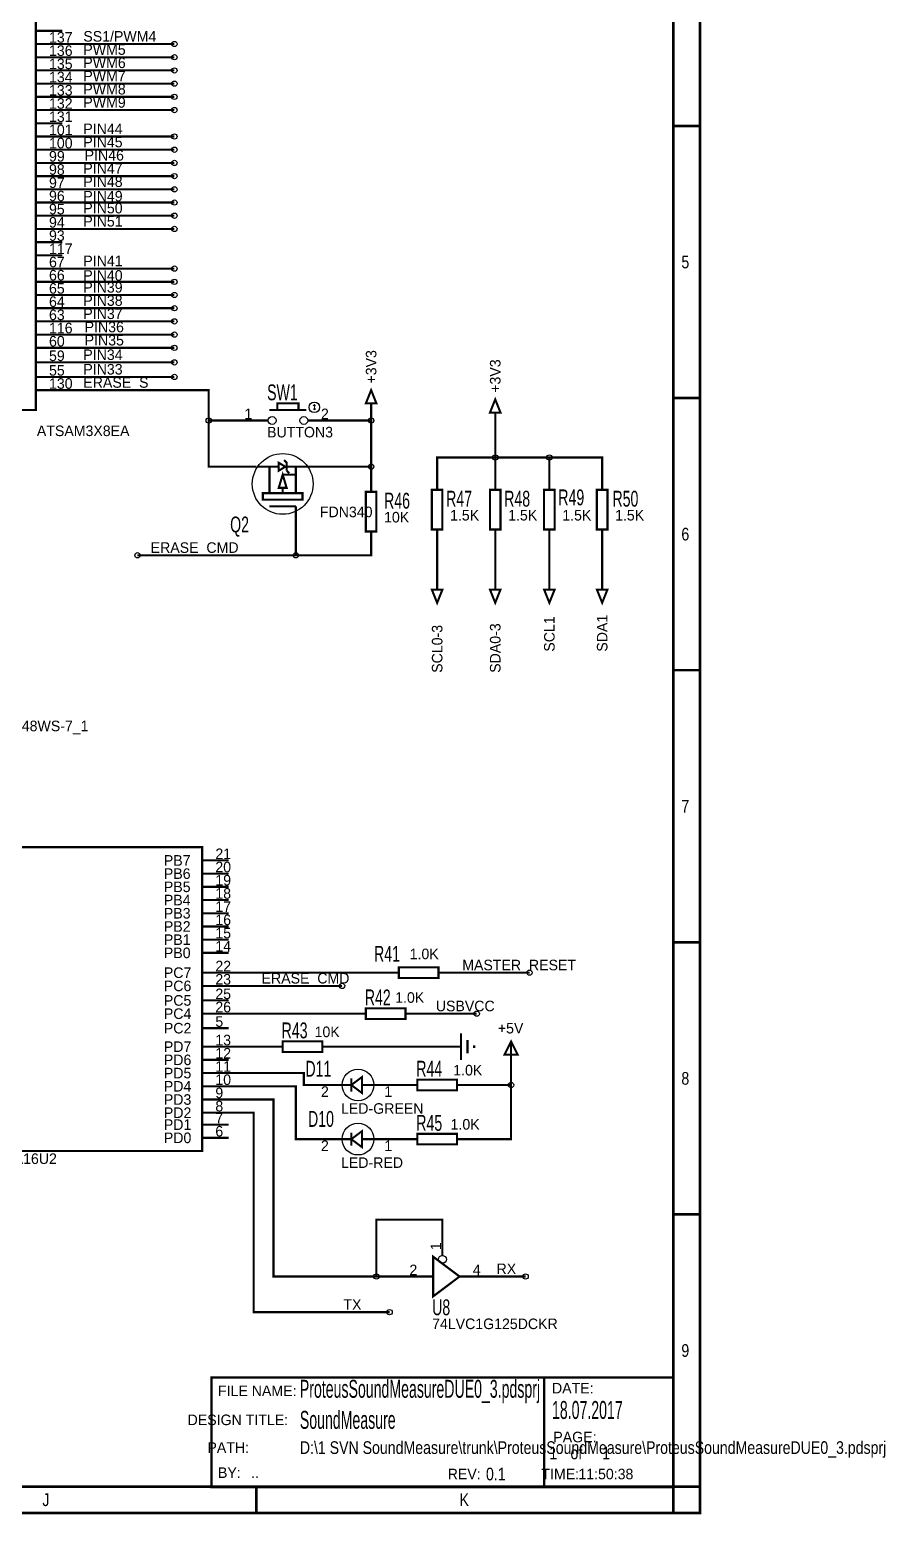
# Model space of a CAD drawing. Header units: inches. Extents: x -16 to 17.4, y -10.5 to 10.5.
# Drawn here: x 10.91 to 17.39, y -10.54 to 0.7 of the extents above; entities that cross this region are included whole.
import ezdxf

# ---------------------------------------------------------------- set-up
doc = ezdxf.new("R2010")
doc.units = ezdxf.units.IN
doc.layers.get('0').update_dxf_attribs({"linetype": 'CONTINUOUS'})

msp = doc.modelspace()

# ---------------------------------------------------------------- linework, layer by layer
for points, const_width in [([(-16.01, -10.53), (15.99, -10.53), (15.99, 10.47), (-16.01, 10.47), (-16.01, -10.53)], 0.02), ([(-15.81, -10.33), (15.79, -10.33), (15.79, 10.27), (-15.81, 10.27), (-15.81, -10.33)], 0.02), ([(6.5, -2.18), (10.96, -2.18), (10.96, 2.76), (6.5, 2.76), (6.5, -2.18)], 0.016), ([(11.16, 0.69), (10.96, 0.69)], 0.016), ([(11.16, 0.59), (10.96, 0.59)], 0.016), ([(11.16, 0.59), (12.01, 0.59)], 0.016), ([(11.16, 0.49), (10.96, 0.49)], 0.016), ([(11.16, 0.49), (12.01, 0.49)], 0.016), ([(11.16, 0.39), (10.96, 0.39)], 0.016), ([(11.16, 0.39), (12.01, 0.39)], 0.016), ([(11.16, 0.29), (10.96, 0.29)], 0.016), ([(11.16, 0.29), (12.01, 0.29)], 0.016), ([(11.16, 0.19), (10.96, 0.19)], 0.016), ([(11.16, 0.19), (12.01, 0.19)], 0.016), ([(11.16, 0.09), (10.96, 0.09)], 0.016), ([(11.16, 0.09), (12.01, 0.09)], 0.016), ([(11.16, -0.01), (10.96, -0.01)], 0.016), ([(11.16, -0.11), (10.96, -0.11)], 0.016), ([(11.16, -0.11), (12.01, -0.11)], 0.016), ([(15.79, -0.03), (15.99, -0.03)], 0.02), ([(11.16, -0.21), (10.96, -0.21)], 0.016), ([(11.16, -0.21), (12.01, -0.21)], 0.016), ([(11.16, -0.31), (10.96, -0.31)], 0.016), ([(11.16, -0.31), (12.01, -0.31)], 0.016), ([(11.16, -0.41), (10.96, -0.41)], 0.016), ([(11.16, -0.41), (12.01, -0.41)], 0.016), ([(11.16, -0.51), (10.96, -0.51)], 0.016), ([(11.16, -0.51), (12.01, -0.51)], 0.016), ([(11.16, -0.61), (10.96, -0.61)], 0.016), ([(11.16, -0.61), (12.01, -0.61)], 0.016), ([(11.16, -0.71), (10.96, -0.71)], 0.016), ([(11.16, -0.71), (12.01, -0.71)], 0.016), ([(11.16, -0.81), (10.96, -0.81)], 0.016), ([(11.16, -0.81), (12.01, -0.81)], 0.016), ([(11.16, -0.91), (10.96, -0.91)], 0.016), ([(11.16, -1.01), (10.96, -1.01)], 0.016), ([(11.16, -1.11), (10.96, -1.11)], 0.016), ([(11.16, -1.11), (12.01, -1.11)], 0.016), ([(11.16, -1.21), (10.96, -1.21)], 0.016), ([(11.16, -1.21), (12.01, -1.21)], 0.016), ([(11.16, -1.31), (10.96, -1.31)], 0.016), ([(11.16, -1.31), (12.01, -1.31)], 0.016), ([(11.16, -1.41), (10.96, -1.41)], 0.016), ([(11.16, -1.41), (12.01, -1.41)], 0.016), ([(11.16, -1.51), (10.96, -1.51)], 0.016), ([(11.16, -1.51), (12.01, -1.51)], 0.016), ([(11.16, -1.61), (10.96, -1.61)], 0.016), ([(11.16, -1.61), (12.01, -1.61)], 0.016), ([(11.16, -1.71), (10.96, -1.71)], 0.016), ([(11.16, -1.71), (12.01, -1.71)], 0.016), ([(11.16, -1.82), (10.96, -1.82)], 0.016), ([(11.16, -1.82), (12.01, -1.82)], 0.016), ([(11.16, -1.93), (10.96, -1.93)], 0.016), ([(11.16, -2.03), (10.96, -2.03)], 0.016), ([(11.16, -1.93), (12.01, -1.93)], 0.016), ([(11.16, -2.03), (12.27, -2.03), (12.27, -2.26)], 0.016), ([(13.46, -2.13), (13.54, -2.13), (13.5, -2.03), (13.46, -2.13)], 0.016), ([(12.79, -2.18), (12.95, -2.18), (12.95, -2.13), (12.79, -2.13), (12.79, -2.18)], 0.016), ([(13.06, -2.15), (13.07, -2.14), (13.08, -2.15)], 0.008), ([(13.5, -2.13), (13.5, -2.23)], 0.016), ([(14.4, -2.2), (14.48, -2.2), (14.44, -2.1), (14.4, -2.2)], 0.016), ([(15.79, -2.09), (15.99, -2.09)], 0.02), ([(12.73, -2.18), (13.01, -2.18)], 0.016), ([(13.07, -2.18), (13.06, -2.17)], 0.008), ([(13.07, -2.18), (13.07, -2.14)], 0.008), ([(13.07, -2.18), (13.08, -2.17)], 0.008), ([(13.5, -2.23), (13.5, -2.26)], 0.016), ([(14.44, -2.2), (14.44, -2.3)], 0.016), ([(12.53, -2.61), (12.27, -2.61), (12.27, -2.26)], 0.016), ([(12.62, -2.26), (12.27, -2.26)], 0.016), ([(12.62, -2.26), (12.72, -2.26)], 0.016), ([(13.12, -2.26), (13.02, -2.26)], 0.016), ([(13.12, -2.26), (13.5, -2.26)], 0.016), ([(13.5, -2.61), (13.5, -2.26)], 0.016), ([(14.44, -2.3), (14.44, -2.54)], 0.016), ([(12.8, -2.64), (12.8, -2.58), (12.85, -2.61), (12.8, -2.64)], 0.016), ([(12.86, -2.64), (12.86, -2.58), (12.84, -2.56)], 0.016), ([(14, -2.685), (14, -2.54), (14.44, -2.54)], 0.016), ([(14.44, -2.685), (14.44, -2.54)], 0.016), ([(14.44, -2.54), (14.85, -2.54)], 0.016), ([(15.25, -2.685), (15.25, -2.54), (14.85, -2.54)], 0.016), ([(14.85, -2.685), (14.85, -2.54)], 0.016), ([(12.53, -2.61), (12.63, -2.61)], 0.016), ([(12.73, -2.61), (12.64, -2.61)], 0.016), ([(12.73, -2.61), (12.73, -2.71)], 0.016), ([(12.73, -2.61), (12.8, -2.61)], 0.016), ([(12.83, -2.67), (12.8, -2.77), (12.86, -2.77), (12.83, -2.67)], 0.016), ([(12.83, -2.67), (12.93, -2.67)], 0.016), ([(12.86, -2.61), (12.93, -2.61)], 0.016), ([(12.88, -2.66), (12.86, -2.64)], 0.016), ([(12.93, -2.71), (12.93, -2.61)], 0.016), ([(12.93, -2.61), (13.03, -2.61)], 0.016), ([(13.13, -2.61), (13.03, -2.61)], 0.016), ([(13.13, -2.61), (13.5, -2.61)], 0.016), ([(13.5, -2.7), (13.5, -2.61)], 0.016), ([(13.5, -2.7), (13.5, -2.8)], 0.016), ([(14, -2.685), (14, -2.785)], 0.016), ([(14.44, -2.685), (14.44, -2.785)], 0.016), ([(14.85, -2.685), (14.85, -2.785)], 0.016), ([(15.25, -2.685), (15.25, -2.785)], 0.016), ([(12.68, -2.86), (12.98, -2.86), (12.98, -2.81), (12.68, -2.81), (12.68, -2.86)], 0.016), ([(12.73, -2.81), (12.73, -2.71)], 0.016), ([(12.83, -2.81), (12.83, -2.77)], 0.016), ([(12.93, -2.81), (12.93, -2.71)], 0.016), ([(13.46, -3.1), (13.54, -3.1), (13.54, -2.8), (13.46, -2.8), (13.46, -3.1)], 0.016), ([(13.96, -3.085), (14.04, -3.085), (14.04, -2.785), (13.96, -2.785), (13.96, -3.085)], 0.016), ([(14.4, -3.085), (14.48, -3.085), (14.48, -2.785), (14.4, -2.785), (14.4, -3.085)], 0.016), ([(14.81, -3.085), (14.89, -3.085), (14.89, -2.785), (14.81, -2.785), (14.81, -3.085)], 0.016), ([(15.21, -3.085), (15.29, -3.085), (15.29, -2.785), (15.21, -2.785), (15.21, -3.085)], 0.016), ([(12.73, -2.91), (12.93, -2.91)], 0.016), ([(12.93, -3.01), (12.93, -2.91)], 0.016), ([(12.93, -3.11), (12.93, -3.01)], 0.016), ([(12.93, -3.11), (12.93, -3.28)], 0.016), ([(13.5, -3.2), (13.5, -3.1)], 0.016), ([(14, -3.185), (14, -3.085)], 0.016), ([(14.44, -3.185), (14.44, -3.085)], 0.016), ([(14.85, -3.185), (14.85, -3.085)], 0.016), ([(15.25, -3.185), (15.25, -3.085)], 0.016), ([(13.5, -3.2), (13.5, -3.28), (12.93, -3.28)], 0.016), ([(14, -3.185), (14, -3.44)], 0.016), ([(14.44, -3.185), (14.44, -3.44)], 0.016), ([(14.85, -3.185), (14.85, -3.44)], 0.016), ([(15.25, -3.185), (15.25, -3.44)], 0.016), ([(11.73, -3.28), (12.93, -3.28)], 0.016), ([(14, -3.54), (14, -3.44)], 0.016), ([(14.44, -3.54), (14.44, -3.44)], 0.016), ([(14.85, -3.54), (14.85, -3.44)], 0.016), ([(15.25, -3.54), (15.25, -3.44)], 0.016), ([(14.04, -3.54), (13.96, -3.54), (14, -3.64), (14.04, -3.54)], 0.016), ([(14.48, -3.54), (14.4, -3.54), (14.44, -3.64), (14.48, -3.54)], 0.016), ([(14.89, -3.54), (14.81, -3.54), (14.85, -3.64), (14.89, -3.54)], 0.016), ([(15.29, -3.54), (15.21, -3.54), (15.25, -3.64), (15.29, -3.54)], 0.016), ([(15.79, -4.15), (15.99, -4.15)], 0.02), ([(10.42, -7.79), (12.22, -7.79), (12.22, -5.49), (10.42, -5.49), (10.42, -7.79)], 0.016), ([(12.42, -5.59), (12.22, -5.59)], 0.016), ([(12.42, -5.69), (12.22, -5.69)], 0.016), ([(12.42, -5.79), (12.22, -5.79)], 0.016), ([(12.42, -5.89), (12.22, -5.89)], 0.016), ([(12.42, -5.99), (12.22, -5.99)], 0.016), ([(12.42, -6.09), (12.22, -6.09)], 0.016), ([(12.42, -6.19), (12.22, -6.19)], 0.016), ([(12.42, -6.29), (12.22, -6.29)], 0.016), ([(15.79, -6.21), (15.99, -6.21)], 0.02), ([(13.71, -6.48), (14.01, -6.48), (14.01, -6.4), (13.71, -6.4), (13.71, -6.48)], 0.016), ([(12.42, -6.44), (12.22, -6.44)], 0.016), ([(12.42, -6.44), (13.61, -6.44)], 0.016), ([(13.61, -6.44), (13.71, -6.44)], 0.016), ([(14.11, -6.44), (14.01, -6.44)], 0.016), ([(14.11, -6.44), (14.7, -6.44)], 0.016), ([(12.42, -6.54), (12.22, -6.54)], 0.016), ([(12.42, -6.54), (13.28, -6.54)], 0.016), ([(12.42, -6.65), (12.22, -6.65)], 0.016), ([(12.42, -6.75), (12.22, -6.75)], 0.016), ([(12.42, -6.75), (13.36, -6.75)], 0.016), ([(13.36, -6.75), (13.46, -6.75)], 0.016), ([(13.46, -6.79), (13.76, -6.79), (13.76, -6.71), (13.46, -6.71), (13.46, -6.79)], 0.016), ([(13.86, -6.75), (13.76, -6.75)], 0.016), ([(13.86, -6.75), (14.3, -6.75)], 0.016), ([(12.42, -6.86), (12.22, -6.86)], 0.016), ([(12.83, -7.04), (13.13, -7.04), (13.13, -6.96), (12.83, -6.96), (12.83, -7.04)], 0.016), ([(14.18, -7.1), (14.18, -6.9)], 0.016), ([(14.23, -7.05), (14.23, -6.95)], 0.016), ([(14.51, -7.06), (14.56, -6.96), (14.61, -7.06), (14.51, -7.06)], 0.016), ([(14.56, -7.16), (14.56, -6.96)], 0.016), ([(12.42, -7), (12.22, -7)], 0.016), ([(12.42, -7), (12.73, -7)], 0.016), ([(12.73, -7), (12.83, -7)], 0.016), ([(13.23, -7), (13.13, -7)], 0.016), ([(13.23, -7), (14.08, -7)], 0.016), ([(14.08, -7), (14.18, -7)], 0.016), ([(14.28, -7.01), (14.28, -6.99)], 0.016), ([(12.42, -7.1), (12.22, -7.1)], 0.016), ([(12.42, -7.2), (12.22, -7.2)], 0.016), ([(12.42, -7.2), (12.99, -7.2), (12.99, -7.29), (13.2, -7.29)], 0.016), ([(14.56, -7.16), (14.56, -7.29)], 0.016), ([(12.42, -7.3), (12.22, -7.3)], 0.016), ([(12.42, -7.3), (12.93, -7.3), (12.93, -7.7), (13.2, -7.7)], 0.016), ([(13.2, -7.29), (13.3, -7.29)], 0.016), ([(13.35, -7.29), (13.3, -7.29)], 0.016), ([(13.35, -7.29), (13.43, -7.23), (13.43, -7.35), (13.35, -7.29)], 0.015), ([(13.35, -7.34), (13.35, -7.24)], 0.015), ([(13.5, -7.29), (13.43, -7.29)], 0.016), ([(13.6, -7.29), (13.5, -7.29)], 0.016), ([(13.75, -7.29), (13.6, -7.29)], 0.016), ([(13.75, -7.29), (13.85, -7.29)], 0.016), ([(13.85, -7.33), (14.15, -7.33), (14.15, -7.25), (13.85, -7.25), (13.85, -7.33)], 0.016), ([(14.25, -7.29), (14.15, -7.29)], 0.016), ([(14.25, -7.7), (14.56, -7.7), (14.56, -7.29)], 0.016), ([(14.25, -7.29), (14.56, -7.29)], 0.016), ([(12.42, -7.4), (12.22, -7.4)], 0.016), ([(12.42, -7.4), (12.76, -7.4), (12.76, -8.74), (13.54, -8.74)], 0.016), ([(12.42, -7.5), (12.22, -7.5)], 0.016), ([(12.42, -7.5), (12.61, -7.5), (12.61, -9.01), (13.64, -9.01)], 0.016), ([(12.42, -7.59), (12.22, -7.59)], 0.016), ([(13.35, -7.7), (13.43, -7.64), (13.43, -7.76), (13.35, -7.7)], 0.015), ([(12.42, -7.69), (12.22, -7.69)], 0.016), ([(13.2, -7.7), (13.3, -7.7)], 0.016), ([(13.35, -7.7), (13.3, -7.7)], 0.016), ([(13.35, -7.75), (13.35, -7.65)], 0.015), ([(13.5, -7.7), (13.43, -7.7)], 0.016), ([(13.6, -7.7), (13.5, -7.7)], 0.016), ([(13.75, -7.7), (13.6, -7.7)], 0.016), ([(13.75, -7.7), (13.85, -7.7)], 0.016), ([(13.85, -7.74), (14.15, -7.74), (14.15, -7.66), (13.85, -7.66), (13.85, -7.74)], 0.016), ([(14.25, -7.7), (14.15, -7.7)], 0.016), ([(14.04, -8.44), (14.04, -8.31), (13.54, -8.31), (13.54, -8.74)], 0.016), ([(15.79, -8.27), (15.99, -8.27)], 0.02), ([(14.04, -8.44), (14.04, -8.58)], 0.016), ([(13.97, -8.89), (13.97, -8.59), (14.17, -8.74), (13.97, -8.89)], 0.016), ([(13.77, -8.74), (13.54, -8.74)], 0.016), ([(13.77, -8.74), (13.97, -8.74)], 0.016), ([(14.37, -8.74), (14.17, -8.74)], 0.016), ([(14.37, -8.74), (14.67, -8.74)], 0.016), ([(12.29, -10.335), (15.79, -10.335), (15.79, -9.505), (12.29, -9.505), (12.29, -10.335)], 0.018), ([(14.81, -9.505), (14.81, -10.335)], 0.018), ([(12.63, -10.53), (12.63, -10.33)], 0.02), ([(15.79, -10.53), (15.79, -10.33)], 0.02), ([(15.79, -10.33), (15.99, -10.33)], 0.02)]:
    msp.add_lwpolyline(points, dxfattribs=dict(const_width=const_width))
at = {"layer": '128'}
for centre, radius in [((12.75, -2.26), 0.03), ((12.99, -2.26), 0.03), ((12.83, -2.74), 0.23), ((13.4, -7.29), 0.12), ((13.4, -7.7), 0.12), ((14.04, -8.61), 0.03)]:
    msp.add_circle(centre, radius, dxfattribs=at)
at = {"layer": '16384'}
for centre in [(12.01, 0.59), (12.01, 0.49), (12.01, 0.39), (12.01, 0.29), (12.01, 0.19), (12.01, 0.09), (12.01, -0.11), (12.01, -0.21), (12.01, -0.31), (12.01, -0.41), (12.01, -0.51), (12.01, -0.61), (12.01, -0.71), (12.01, -0.81), (12.01, -1.11), (12.01, -1.21), (12.01, -1.31), (12.01, -1.41), (12.01, -1.51), (12.01, -1.61), (12.01, -1.71), (12.01, -1.82), (12.01, -1.93), (12.27, -2.26), (13.5, -2.26), (14.44, -2.54), (14.85, -2.54), (13.5, -2.61), (11.73, -3.28), (12.93, -3.28), (14.7, -6.44), (13.28, -6.54), (14.3, -6.75), (14.56, -7.29), (13.54, -8.74), (14.67, -8.74), (13.64, -9.01)]:
    msp.add_circle(centre, 0.02, dxfattribs=at)
at = {"layer": '255'}
msp.add_circle((13.07, -2.16), 0.04, dxfattribs=at)

# ---------------------------------------------------------------- texts
for s, p in [('137', (11.06, 0.6)), ('SS1/PWM4', (11.32, 0.608)), ('136', (11.06, 0.5)), ('PWM5', (11.32, 0.508)), ('135', (11.06, 0.4)), ('PWM6', (11.32, 0.408)), ('134', (11.06, 0.3)), ('PWM7', (11.32, 0.308)), ('133', (11.06, 0.2)), ('PWM8', (11.32, 0.208)), ('132', (11.06, 0.1)), ('PWM9', (11.32, 0.108)), ('131', (11.06, 0)), ('101', (11.06, -0.1)), ('PIN44', (11.32, -0.092)), ('PIN45', (11.32, -0.192)), ('99', (11.06, -0.3)), ('100', (11.06, -0.2)), ('PIN46', (11.33, -0.292)), ('98', (11.06, -0.4)), ('PIN47', (11.32, -0.392)), ('97', (11.06, -0.5)), ('PIN48', (11.32, -0.492)), ('96', (11.06, -0.6)), ('PIN49', (11.32, -0.602)), ('95', (11.06, -0.7)), ('PIN50', (11.32, -0.692)), ('94', (11.06, -0.8)), ('PIN51', (11.32, -0.792)), ('93', (11.06, -0.9)), ('117', (11.06, -1)), ('67', (11.06, -1.1)), ('66', (11.06, -1.2)), ('PIN41', (11.32, -1.092)), ('PIN40', (11.32, -1.202)), ('65', (11.06, -1.3)), ('PIN39', (11.32, -1.292)), ('64', (11.06, -1.4)), ('PIN38', (11.32, -1.392)), ('63', (11.06, -1.5)), ('PIN37', (11.32, -1.492)), ('116', (11.06, -1.6)), ('PIN36', (11.33, -1.592)), ('60', (11.06, -1.7)), ('PIN35', (11.33, -1.692)), ('59', (11.06, -1.81)), ('PIN34', (11.32, -1.802)), ('55', (11.06, -1.92)), ('PIN33', (11.32, -1.912)), ('130', (11.06, -2.02)), ('ERASE_S', (11.32, -2.012)), ('1', (12.54, -2.25)), ('2', (13.12, -2.25)), ('ATSAM3X8EA', (10.968, -2.378)), ('BUTTON3', (12.712, -2.388)), ('FDN340', (13.112, -2.992)), ('10K', (13.598, -3.032)), ('1.5K', (14.098, -3.017)), ('1.5K', (14.538, -3.017)), ('1.5K', (14.948, -3.017)), ('1.5K', (15.348, -3.017)), ('ERASE_CMD', (11.83, -3.262)), ('1N4148WS-7_1', (10.598, -4.612)), ('21', (12.32, -5.58)), ('PB7', (11.93, -5.63)), ('20', (12.32, -5.68)), ('PB6', (11.93, -5.73)), ('19', (12.32, -5.78)), ('PB5', (11.93, -5.83)), ('18', (12.32, -5.88)), ('PB4', (11.93, -5.93)), ('PB3', (11.93, -6.03)), ('17', (12.32, -5.98)), ('PB2', (11.93, -6.13)), ('16', (12.32, -6.08)), ('PB1', (11.93, -6.23)), ('15', (12.32, -6.18)), ('PB0', (11.93, -6.33)), ('14', (12.32, -6.28)), ('1.0K', (13.792, -6.338)), ('PC7', (11.93, -6.48)), ('22', (12.32, -6.43)), ('MASTER_RESET', (14.19, -6.422)), ('PC6', (11.93, -6.58)), ('23', (12.32, -6.53)), ('ERASE_CMD', (12.67, -6.522)), ('PC5', (11.93, -6.69)), ('25', (12.32, -6.64)), ('1.0K', (13.682, -6.668)), ('PC4', (11.93, -6.79)), ('26', (12.32, -6.74)), ('USBVCC', (13.99, -6.732)), ('PC2', (11.93, -6.9)), ('5', (12.32, -6.85)), ('10K', (13.072, -6.928)), ('+5V', (14.46, -6.9)), ('PD7', (11.93, -7.04)), ('13', (12.32, -6.99)), ('PD6', (11.93, -7.14)), ('12', (12.32, -7.09)), ('PD5', (11.93, -7.24)), ('11', (12.32, -7.19)), ('1.0K', (14.122, -7.218)), ('PD4', (11.93, -7.34)), ('10', (12.32, -7.29)), ('2', (13.12, -7.38)), ('1', (13.6, -7.38)), ('PD3', (11.93, -7.44)), ('9', (12.32, -7.39)), ('8', (12.32, -7.49)), ('PD2', (11.93, -7.54)), ('7', (12.32, -7.58)), ('LED-GREEN', (13.272, -7.508)), ('PD1', (11.93, -7.63)), ('6', (12.32, -7.68)), ('1.0K', (14.102, -7.628)), ('PD0', (11.93, -7.73)), ('2', (13.12, -7.79)), ('1', (13.6, -7.79)), ('ATMEGA16U2', (10.412, -7.888)), ('LED-RED', (13.272, -7.918)), ('2', (13.79, -8.73)), ('4', (14.27, -8.73)), ('RX', (14.45, -8.722)), ('TX', (13.29, -8.992)), ('74LVC1G125DCKR', (13.962, -9.138))]:
    msp.add_text(s, height=0.08).set_placement(p)
for s, p in [('+3V3', (13.54, -1.98)), ('+3V3', (14.48, -2.05)), ('SCL0-3', (14.04, -4.17)), ('SDA0-3', (14.48, -4.17)), ('SCL1', (14.89, -4.01)), ('SDA1', (15.29, -4.01)), ('1', (14.03, -8.54))]:
    msp.add_text(s, height=0.08, rotation=90).set_placement(p)
at = {"width": 0.666667}
for s, p in [('SW1', (12.712, -2.107)), ('R46', (13.598, -2.927)), ('R47', (14.068, -2.912)), ('R48', (14.508, -2.912)), ('R49', (14.918, -2.902)), ('R50', (15.328, -2.912)), ('Q2', (12.432, -3.107)), ('R41', (13.522, -6.357)), ('R42', (13.452, -6.687)), ('R43', (12.822, -6.937)), ('D11', (13.002, -7.227)), ('R44', (13.842, -7.227)), ('D10', (13.022, -7.607)), ('R45', (13.842, -7.637)), ('U8', (13.962, -9.033))]:
    msp.add_text(s, height=0.12, dxfattribs=at).set_placement(p)
at = {"layer": '8388608'}
for s, height, width, p in [('5', 0.096, 0.833333, (15.85, -1.108)), ('6', 0.096, 0.833333, (15.85, -3.168)), ('7', 0.096, 0.833333, (15.85, -5.228)), ('8', 0.096, 0.833333, (15.85, -7.288)), ('9', 0.096, 0.833333, (15.85, -9.348)), ('ProteusSoundMeasureDUE0_3.pdsprj', 0.136, 0.588235, (12.96, -9.658)), ('SoundMeasure', 0.136, 0.588235, (12.96, -9.893)), ('18.07.2017', 0.136, 0.588235, (14.87, -9.818)), ('D:\\1 SVN SoundMeasure\\trunk\\ProteusSoundMeasure\\ProteusSoundMeasureDUE0_3.pdsprj', 0.096, 0.833333, (12.96, -10.083)), ('1', 0.096, 0.833333, (14.85, -10.123)), ('of', 0.096, 0.833333, (15.01, -10.123)), ('1', 0.096, 0.833333, (15.25, -10.123)), ('0.1', 0.096, 0.833333, (14.37, -10.283)), ('J', 0.096, 0.833333, (11.01, -10.478)), ('K', 0.096, 0.833333, (14.17, -10.478))]:
    msp.add_text(s, height=height, dxfattribs=dict(at, width=width)).set_placement(p)
for s, p in [('DATE:', (14.87, -9.625)), ('FILE NAME:', (12.34, -9.645)), ('DESIGN TITLE:', (12.11, -9.865)), ('PATH:', (12.26, -10.075)), ('PAGE:', (14.88, -9.995)), ('BY:', (12.34, -10.265)), (' ..', (12.56, -10.265)), ('REV:', (14.08, -10.275)), ('TIME:', (14.79, -10.275)), ('11:50:38', (15.07, -10.275))]:
    msp.add_text(s, height=0.08, dxfattribs=at).set_placement(p)

doc.saveas('drawing.dxf')
